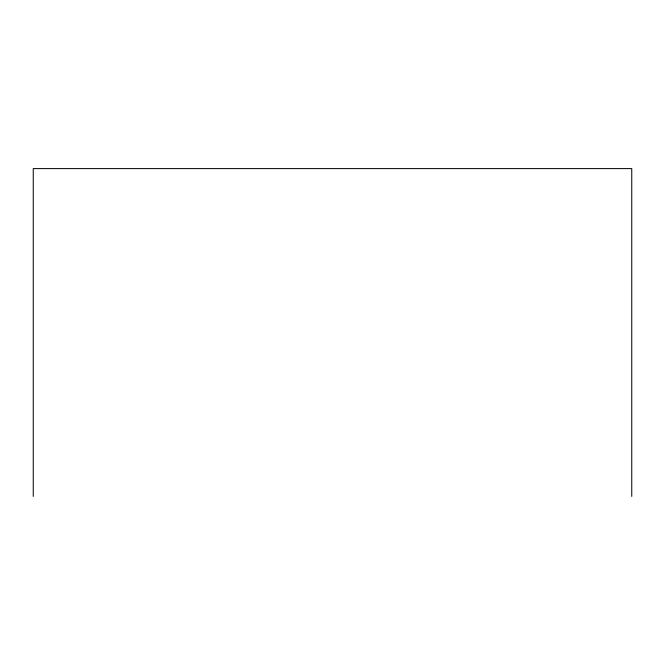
<?xml version="1.0" encoding="UTF-8"?>
<svg xmlns="http://www.w3.org/2000/svg" width="665" height="665" viewBox="0 0 665 665"><rect width="100%" height="100%" fill="white"/><g stroke="black" fill="none" stroke-linecap="round" stroke-linejoin="round"><path stroke-width="1" d="M631.75 496.398L631.75 168.602L33.25 168.602L33.25 496.398"/></g></svg>
